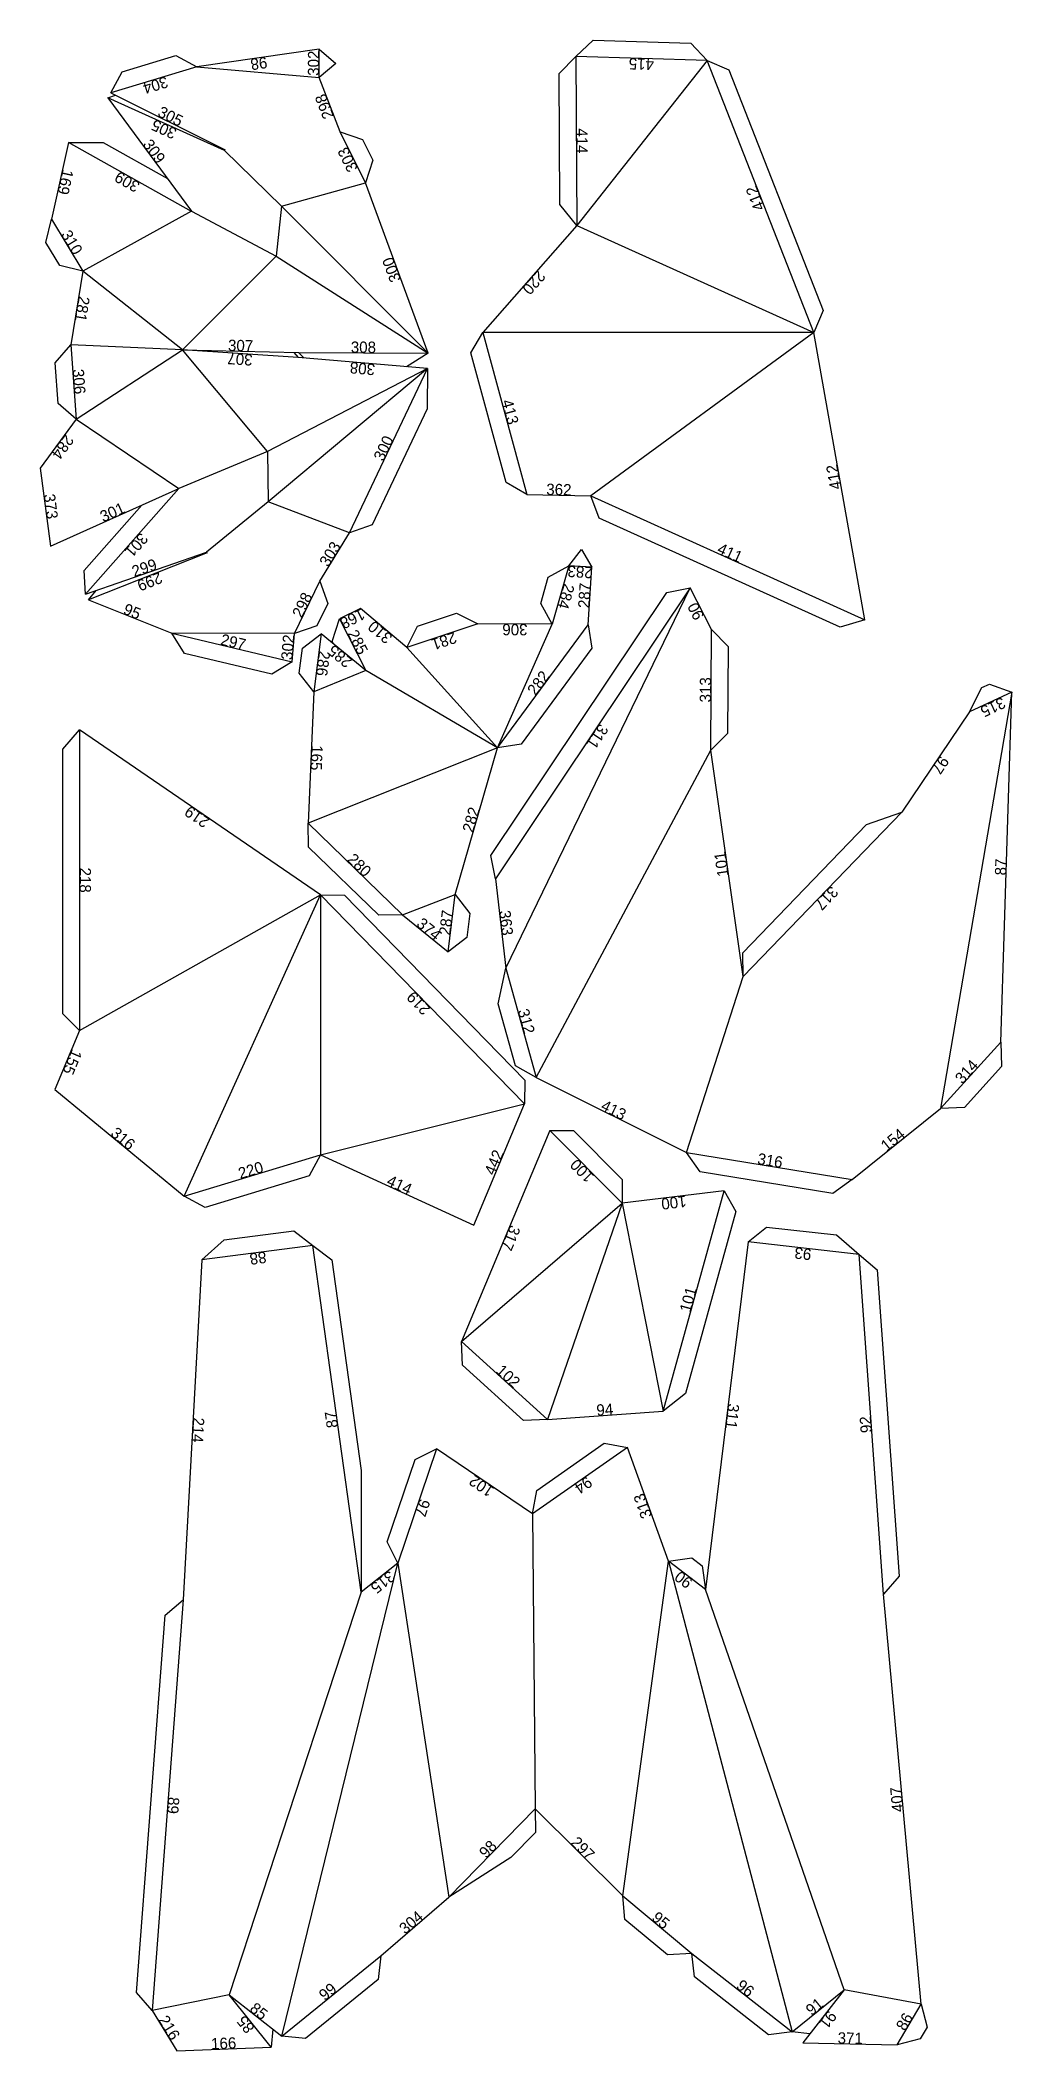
# Model space of a CAD drawing. Extents: x 604 to 893, y 2 to 601.
import ezdxf
from ezdxf.enums import TextEntityAlignment as Align

# ---------------------------------------------------------------- set-up
doc = ezdxf.new("R2010")
doc.units = 0

msp = doc.modelspace()

# ---------------------------------------------------------------- linework, layer by layer
at = {"layer": 'CutLine', "color": 8, "linetype": 'CONTINUOUS'}
for p, q in [((763.139325, 595.675995), (768.286198, 600.524675)), ((768.286198, 600.524675), (797.38508, 599.656579)), ((797.38508, 599.656579), (802.23376, 594.509706)), ((628.118871, 591.115551), (644.136893, 595.971068)), ((644.136893, 595.971068), (650.372351, 592.636543)), ((686.787694, 597.874779), (650.372351, 592.636543)), ((691.762642, 593.640185), (686.737767, 589.464957)), ((686.787694, 597.874779), (691.762642, 593.640185)), ((758.165951, 590.64951), (763.139325, 595.675995)), ((802.23376, 594.509706), (808.713079, 591.678023)), ((624.784346, 584.880092), (628.118871, 591.115551)), ((692.996283, 573.277708), (686.737767, 589.464957)), ((758.373148, 551.638432), (758.165951, 590.64951)), ((808.713079, 591.678023), (836.765213, 520.071808)), ((623.887829, 583.377866), (626.191411, 584.177014)), ((623.887829, 583.377866), (648.725637, 549.613496)), ((624.784346, 584.880092), (658.789391, 567.888541)), ((612.167515, 570.095324), (607.063425, 547.236281)), ((612.167515, 570.095324), (622.481381, 570.042084)), ((622.481381, 570.042084), (641.580027, 559.327197)), ((692.996283, 573.277708), (699.696269, 571.017135)), ((699.696269, 571.017135), (702.76439, 564.824407)), ((658.492731, 568.036775), (658.615902, 567.711134)), ((702.76439, 564.824407), (700.503817, 558.124421)), ((719.233442, 507.421764), (700.503817, 558.124421)), ((763.406294, 545.410953), (758.373148, 551.638432)), ((605.379427, 540.368665), (607.063425, 547.236281)), ((648.696964, 549.652474), (648.714065, 549.591663)), ((763.406294, 545.410953), (735.45486, 513.592489)), ((609.566145, 533.461676), (605.379427, 540.368665)), ((616.433761, 531.777678), (609.566145, 533.461676)), ((616.433761, 531.777678), (612.822441, 509.884206)), ((836.765213, 520.071808), (833.933531, 513.592489)), ((608.204499, 504.529338), (612.822441, 509.884206)), ((731.938855, 507.457531), (735.45486, 513.592489)), ((849.126142, 428.025813), (833.933531, 513.592489)), ((609.10276, 492.373164), (608.204499, 504.529338)), ((646.085969, 508.391033), (680.597614, 507.570042)), ((679.230441, 507.602565), (680.532368, 506.116552)), ((719.026089, 502.802546), (680.532368, 506.116552)), ((682.180824, 505.974633), (680.597614, 507.570042)), ((719.233442, 507.421764), (712.720172, 503.345436)), ((719.026089, 502.802546), (718.87586, 490.835922)), ((742.407706, 468.879324), (731.938855, 507.457531)), ((614.457628, 487.755222), (609.10276, 492.373164)), ((718.87586, 490.835922), (702.490908, 456.352232)), ((614.457628, 487.755222), (603.739922, 473.198356)), ((603.739922, 473.198356), (606.775362, 449.973936)), ((606.775362, 449.973936), (645.012006, 467.120639)), ((644.850542, 467.048232), (645.021804, 467.097315)), ((748.542664, 465.363319), (742.407706, 468.879324)), ((616.825043, 442.750835), (634.005361, 462.184858)), ((748.542664, 465.363319), (767.573111, 464.906301)), ((770.068656, 458.290241), (767.573111, 464.906301)), ((702.490908, 456.352232), (695.828945, 453.981948)), ((841.782222, 425.859425), (770.068656, 458.290241)), ((686.993904, 439.562266), (695.828945, 453.981948)), ((761.068853, 444.150951), (764.803154, 448.939226)), ((764.803154, 448.939226), (767.948201, 443.744876)), ((617.259463, 435.693125), (616.825043, 442.750835)), ((617.259463, 435.693125), (653.250961, 448.186349)), ((653.091295, 448.130926), (653.407449, 447.994623)), ((754.890904, 440.711046), (761.068853, 444.150951)), ((766.812988, 426.595537), (767.948201, 443.744876)), ((618.082025, 433.952887), (620.400938, 436.783581)), ((686.993904, 439.562266), (689.311456, 432.881776)), ((752.679433, 432.942875), (754.890904, 440.711046)), ((790.221466, 436.153293), (797.157751, 437.52732)), ((803.497147, 425.184438), (797.157751, 437.52732)), ((618.082025, 433.952887), (642.918719, 424.051008)), ((689.311456, 432.881776), (686.102515, 426.263715)), ((699.012255, 431.399943), (692.849799, 428.315392)), ((712.884582, 419.809854), (699.012255, 431.399943)), ((737.832307, 357.881066), (790.221466, 436.153293)), ((756.119338, 426.764925), (752.679433, 432.942875)), ((686.102515, 426.263715), (679.422025, 423.946162)), ((690.664582, 421.590452), (692.849799, 428.315392)), ((712.884582, 419.809854), (716.042302, 426.136686)), ((716.042302, 426.136686), (727.603323, 429.999616)), ((727.603323, 429.999616), (733.930155, 426.841895)), ((756.119338, 426.764925), (733.930155, 426.841895)), ((766.812988, 426.595537), (767.877363, 419.605036)), ((803.497147, 425.184438), (808.467103, 420.154573)), ((849.126142, 428.025813), (841.782222, 425.859425)), ((646.630726, 418.032619), (642.918719, 424.051008)), ((678.717007, 415.565795), (679.422025, 423.946162)), ((680.821211, 412.207411), (681.771314, 419.587066)), ((681.771314, 419.587066), (687.368845, 423.907673)), ((700.652163, 413.001618), (687.368845, 423.907673)), ((691.005038, 420.922235), (690.664582, 421.590452)), ((767.877363, 419.605036), (746.853089, 391.028535)), ((808.467103, 420.154573), (808.311627, 394.203001)), ((672.698618, 411.853787), (646.630726, 418.032619)), ((678.717007, 415.565795), (672.698618, 411.853787)), ((685.141818, 406.60988), (680.821211, 412.207411)), ((880.308756, 400.636943), (884.001596, 407.88572)), ((884.001596, 407.88572), (886.22819, 408.927789)), ((886.22819, 408.927789), (892.876193, 406.518628)), ((685.141818, 406.60988), (683.52348, 367.502485)), ((889.660002, 302.381416), (892.876193, 406.518628)), ((610.480253, 389.535318), (615.480253, 395.334144)), ((687.185096, 346.233361), (615.480253, 395.334144)), ((880.308756, 400.636943), (860.167324, 370.856552)), ((610.480253, 310.829578), (610.480253, 389.535318)), ((727.257746, 346.268624), (739.862587, 389.964159)), ((746.853089, 391.028535), (739.862587, 389.964159)), ((808.311627, 394.203001), (803.281762, 389.233045)), ((812.933981, 321.877463), (803.281762, 389.233045)), ((683.627479, 360.432182), (683.52348, 367.502485)), ((812.805699, 328.947367), (849.648089, 367.151452)), ((849.648089, 367.151452), (860.167324, 370.856552)), ((704.534016, 340.131769), (683.627479, 360.432182)), ((739.206335, 350.944781), (737.832307, 357.881066)), ((739.206335, 350.944781), (742.307005, 324.408273)), ((687.185096, 346.233361), (694.255595, 346.143665)), ((694.255595, 346.143665), (747.941432, 291.07822)), ((727.257746, 346.268624), (731.597523, 340.685942)), ((711.604319, 340.235768), (704.534016, 340.131769)), ((711.604319, 340.235768), (725.121583, 329.215021)), ((731.597523, 340.685942), (730.704264, 333.554798)), ((730.704264, 333.554798), (725.121583, 329.215021)), ((740.048729, 313.802895), (742.307005, 324.408273)), ((812.933981, 321.877463), (812.805699, 328.947367)), ((745.151141, 295.327335), (740.048729, 313.802895)), ((615.480253, 305.829578), (608.055146, 288.301471)), ((615.480253, 305.829578), (610.480253, 310.829578)), ((889.660002, 302.381416), (889.840787, 295.141129)), ((751.301751, 291.838781), (745.151141, 295.327335)), ((889.840787, 295.141129), (878.766506, 282.940178)), ((608.055146, 288.301471), (646.606815, 256.503479)), ((747.941432, 291.07822), (747.851736, 284.007721)), ((751.301751, 291.838781), (796.031149, 269.553711)), ((732.805494, 247.905842), (747.851736, 284.007721)), ((845.344606, 261.458877), (871.703708, 282.598294)), ((878.766506, 282.940178), (871.703708, 282.598294)), ((755.368223, 276.110322), (729.115442, 213.335078)), ((755.368223, 276.110322), (762.439255, 276.087843)), ((762.439255, 276.087843), (776.949189, 261.485355)), ((800.155203, 263.809829), (796.031149, 269.553711)), ((687.115975, 268.860879), (683.792434, 262.619559)), ((687.115975, 268.860879), (732.805494, 247.905842)), ((839.600724, 257.334823), (800.155203, 263.809829)), ((683.792434, 262.619559), (652.848135, 253.179939)), ((776.949189, 261.485355), (776.926709, 254.414323)), ((807.286068, 258.128358), (776.926709, 254.414323)), ((807.286068, 258.128358), (810.766668, 251.973244)), ((845.344606, 261.458877), (839.600724, 257.334823)), ((652.848135, 253.179939), (646.606815, 256.503479)), ((810.766668, 251.973244), (795.729721, 197.798287)), ((658.510742, 243.513374), (679.255425, 246.200664)), ((679.255425, 246.200664), (684.856332, 241.884435)), ((814.392256, 242.946953), (819.921608, 247.354476)), ((819.921608, 247.354476), (840.70758, 245.007835)), ((651.865693, 237.610789), (658.510742, 243.513374)), ((684.856332, 241.884435), (690.498658, 237.622492)), ((814.392256, 242.946953), (801.705089, 139.535451)), ((840.70758, 245.007835), (847.448559, 239.215046)), ((651.865693, 237.610789), (646.238506, 136.450648)), ((690.498658, 237.622492), (699.233279, 174.951445)), ((847.448559, 239.215046), (852.795171, 234.587548)), ((852.795171, 234.587548), (859.361873, 143.507434)), ((729.454992, 206.272167), (729.115442, 213.335078)), ((747.599326, 189.792393), (729.454992, 206.272167)), ((795.729721, 197.798287), (789.087692, 192.563437)), ((754.662236, 190.131943), (789.087692, 192.563437)), ((754.662236, 190.131943), (747.599326, 189.792393)), ((715.341533, 178.211449), (721.68333, 181.339005)), ((750.283668, 162.024637), (721.68333, 181.339005)), ((751.514969, 168.987675), (771.600292, 183.03686)), ((771.600292, 183.03686), (778.56333, 181.805559)), ((790.676119, 147.955458), (778.56333, 181.805559)), ((699.233279, 174.951445), (699.238109, 138.694962)), ((706.999921, 153.636548), (715.341533, 178.211449)), ((750.283668, 162.024637), (751.514969, 168.987675)), ((710.127476, 147.29475), (706.999921, 153.636548)), ((710.127476, 147.29475), (699.238109, 138.694962)), ((790.676119, 147.955458), (797.684412, 148.895578)), ((797.684412, 148.895578), (800.764969, 146.543744)), ((800.764969, 146.543744), (801.705089, 139.535451)), ((859.361873, 143.507434), (854.734375, 138.160821)), ((865.9282, 16.142433), (854.734375, 138.160821)), ((632.436849, 19.626012), (640.877552, 131.839773)), ((640.877552, 131.839773), (646.238506, 136.450648)), ((751.003543, 74.261145), (751.096058, 67.190683)), ((751.003543, 74.261145), (777.104372, 48.333111)), ((751.096058, 67.190683), (743.823387, 59.725166)), ((743.823387, 59.725166), (725.331558, 47.908432)), ((705.067552, 30.464849), (725.331558, 47.908432)), ((777.747392, 41.291341), (777.104372, 48.333111)), ((790.391157, 30.763494), (777.747392, 41.291341)), ((705.067552, 30.464849), (704.334497, 23.431882)), ((797.65179, 31.224277), (790.391157, 30.763494)), ((798.500111, 24.204281), (797.65179, 31.224277)), ((820.461575, 6.978363), (798.500111, 24.204281)), ((637.047723, 14.265058), (632.436849, 19.626012)), ((659.939729, 18.840427), (675.625587, 6.58109)), ((704.334497, 23.431882), (682.658555, 5.848035)), ((842.964223, 20.341676), (830.733876, 4.633202)), ((637.047723, 14.265058), (644.367969, 2.235544)), ((865.9282, 16.142433), (867.712796, 9.300268)), ((672.997804, 8.634843), (672.426104, 3.334688)), ((682.658555, 5.848035), (675.625587, 6.58109)), ((827.481571, 7.826684), (820.461575, 6.978363)), ((832.782773, 7.264774), (827.481571, 7.826684)), ((867.712796, 9.300268), (865.648431, 5.779055)), ((644.367969, 2.235544), (672.426104, 3.334688)), ((830.733876, 4.633202), (858.806266, 3.994459)), ((865.648431, 5.779055), (858.806266, 3.994459))]:
    msp.add_line(p, q, dxfattribs=at)
at = {"layer": 'MountainLine', "color": 5, "linetype": 'CONTINUOUS'}
for p, q in [((650.372351, 592.636543), (624.784346, 584.880092)), ((650.372351, 592.636543), (686.737767, 589.464957)), ((802.23376, 594.509706), (763.139325, 595.675995)), ((802.23376, 594.509706), (763.406294, 545.410953)), ((607.063425, 547.236281), (616.433761, 531.777678)), ((646.085969, 508.391033), (673.990733, 536.222523)), ((612.822441, 509.884206), (614.457628, 487.755222)), ((646.085969, 508.391033), (612.822441, 509.884206)), ((735.45486, 513.592489), (748.542664, 465.363319)), ((671.384859, 478.171273), (646.085969, 508.391033)), ((767.573111, 464.906301), (849.126142, 428.025813)), ((761.068853, 444.150951), (756.119338, 426.764925)), ((767.948201, 443.744876), (761.068853, 444.150951)), ((797.157751, 437.52732), (739.206335, 350.944781)), ((733.930155, 426.841895), (712.884582, 419.809854)), ((679.422025, 423.946162), (642.918719, 424.051008)), ((642.918719, 424.051008), (678.717007, 415.565795)), ((687.368845, 423.907673), (685.141818, 406.60988)), ((892.876193, 406.518628), (880.308756, 400.636943)), ((615.480253, 395.334144), (615.480253, 305.829578)), ((751.301751, 291.838781), (803.281762, 389.233045)), ((683.52348, 367.502485), (711.604319, 340.235768)), ((860.167324, 370.856552), (812.933981, 321.877463)), ((742.307005, 324.408273), (751.301751, 291.838781)), ((871.703708, 282.598294), (889.660002, 302.381416)), ((687.115975, 268.860879), (747.851736, 284.007721)), ((796.031149, 269.553711), (845.344606, 261.458877)), ((646.606815, 256.503479), (687.115975, 268.860879)), ((789.087692, 192.563437), (807.286068, 258.128358)), ((699.238109, 138.694962), (684.856332, 241.884435)), ((729.115442, 213.335078), (754.662236, 190.131943)), ((778.56333, 181.805559), (750.283668, 162.024637)), ((710.127476, 147.29475), (725.331558, 47.908432)), ((777.104372, 48.333111), (790.676119, 147.955458)), ((801.705089, 139.535451), (790.676119, 147.955458)), ((699.238109, 138.694962), (659.939729, 18.840427)), ((842.964223, 20.341676), (801.705089, 139.535451)), ((725.331558, 47.908432), (751.003543, 74.261145)), ((777.104372, 48.333111), (797.65179, 31.224277)), ((675.625587, 6.58109), (705.067552, 30.464849)), ((797.65179, 31.224277), (827.481571, 7.826684)), ((659.939729, 18.840427), (637.047723, 14.265058)), ((672.426104, 3.334688), (659.939729, 18.840427)), ((827.481571, 7.826684), (842.964223, 20.341676)), ((865.9282, 16.142433), (842.964223, 20.341676))]:
    msp.add_line(p, q, dxfattribs=at)
at = {"layer": 'ValleyLine', "color": 1, "linetype": 'CONTINUOUS'}
for p, q in [((686.737767, 589.464957), (686.787694, 597.874779)), ((763.139325, 595.675995), (763.406294, 545.410953)), ((833.933531, 513.592489), (802.23376, 594.509706)), ((658.615902, 567.711134), (623.887829, 583.377866)), ((648.714065, 549.591663), (612.167515, 570.095324)), ((700.503817, 558.124421), (692.996283, 573.277708)), ((658.615902, 567.711134), (675.565796, 551.135465)), ((675.565796, 551.135465), (700.503817, 558.124421)), ((675.565796, 551.135465), (673.990733, 536.222523)), ((675.565796, 551.135465), (719.233442, 507.421764)), ((648.725637, 549.613496), (616.433761, 531.777678)), ((648.725637, 549.613496), (673.990733, 536.222523)), ((763.406294, 545.410953), (833.933531, 513.592489)), ((673.990733, 536.222523), (719.233442, 507.421764)), ((646.085969, 508.391033), (616.433761, 531.777678)), ((833.933531, 513.592489), (735.45486, 513.592489)), ((833.933531, 513.592489), (767.573111, 464.906301)), ((614.457628, 487.755222), (646.085969, 508.391033)), ((680.532368, 506.116552), (646.085969, 508.391033)), ((719.026089, 502.802546), (671.384859, 478.171273)), ((719.026089, 502.802546), (671.617419, 463.177189)), ((680.597614, 507.570042), (719.233442, 507.421764)), ((695.828945, 453.981948), (719.026089, 502.802546)), ((614.457628, 487.755222), (645.021804, 467.097315)), ((671.384859, 478.171273), (645.021804, 467.097315)), ((671.384859, 478.171273), (671.617419, 463.177189)), ((645.021804, 467.097315), (617.259463, 435.693125)), ((671.617419, 463.177189), (653.250961, 448.186349)), ((695.828945, 453.981948), (671.617419, 463.177189)), ((653.407449, 447.994623), (618.082025, 433.952887)), ((679.422025, 423.946162), (686.993904, 439.562266)), ((742.307005, 324.408273), (797.157751, 437.52732)), ((692.849799, 428.315392), (700.652163, 413.001618)), ((739.862587, 389.964159), (756.119338, 426.764925)), ((739.862587, 389.964159), (766.812988, 426.595537)), ((803.281762, 389.233045), (803.497147, 425.184438)), ((712.884582, 419.809854), (739.862587, 389.964159)), ((700.652163, 413.001618), (685.141818, 406.60988)), ((739.862587, 389.964159), (700.652163, 413.001618)), ((892.876193, 406.518628), (871.703708, 282.598294)), ((739.862587, 389.964159), (683.52348, 367.502485)), ((615.480253, 305.829578), (687.185096, 346.233361)), ((646.606815, 256.503479), (687.185096, 346.233361)), ((687.185096, 346.233361), (687.115975, 268.860879)), ((747.851736, 284.007721), (687.185096, 346.233361)), ((711.604319, 340.235768), (727.257746, 346.268624)), ((725.121583, 329.215021), (727.257746, 346.268624)), ((796.031149, 269.553711), (812.933981, 321.877463)), ((776.926709, 254.414323), (755.368223, 276.110322)), ((729.115442, 213.335078), (776.926709, 254.414323)), ((776.926709, 254.414323), (754.662236, 190.131943)), ((776.926709, 254.414323), (789.087692, 192.563437)), ((684.856332, 241.884435), (651.865693, 237.610789)), ((847.448559, 239.215046), (814.392256, 242.946953)), ((854.734375, 138.160821), (847.448559, 239.215046)), ((721.68333, 181.339005), (710.127476, 147.29475)), ((750.283668, 162.024637), (751.003543, 74.261145)), ((675.625587, 6.58109), (710.127476, 147.29475)), ((790.676119, 147.955458), (827.481571, 7.826684)), ((646.238506, 136.450648), (637.047723, 14.265058)), ((858.806266, 3.994459), (865.9282, 16.142433))]:
    msp.add_line(p, q, dxfattribs=at)

# ---------------------------------------------------------------- texts
at = {"layer": 'Edge ID'}
for s, rotation, p in [('98', 188.185673, (668.580022, 595.255661)), ('302', 89.659853, (686.76273, 593.669868)), ('415', 178.291223, (782.686542, 595.092851)), ('304', 196.863546, (637.578349, 588.758318)), ('305', -26.550261, (641.786869, 576.384316)), ('298', 111.138122, (689.867025, 581.371332)), ('305', 155.718633, (641.251865, 575.5445)), ('309', -53.660988, (636.306733, 566.495681)), ('303', 116.355624, (696.75005, 565.701064)), ('414', -89.695692, (763.27281, 570.543474)), ('169', 257.413159, (609.61547, 558.665802)), ('309', 150.706327, (630.44079, 559.843493)), ('412', 111.393039, (818.083645, 554.051097)), ('310', -58.777571, (611.748593, 539.50698)), ('300', 110.274293, (709.86863, 532.773092)), ('220', 228.701798, (749.430577, 529.501721)), ('281', 260.633425, (614.628101, 520.830942)), ('307', -1.362741, (663.341792, 507.980537)), ('308', -0.219891, (699.915528, 507.495903)), ('307', 176.222268, (663.309169, 507.253792)), ('308', 175.079419, (699.779229, 504.459549)), ('306', -85.773897, (613.640034, 498.819714)), ('413', -74.81745, (741.998762, 489.477904)), ('284', 233.637098, (609.098775, 480.476789)), ('300', 64.585234, (707.427517, 478.392247)), ('412', 100.068107, (841.529836, 470.809151)), ('362', -1.3757, (758.057887, 465.13481)), ('373', -82.553632, (605.257642, 461.586146)), ('301', 24.1532, (625.893684, 458.547287)), ('301', 228.522255, (631.140633, 451.39522)), ('303', 58.503904, (691.411424, 446.772107)), ('411', -24.333771, (808.349626, 446.466057)), ('299', 19.142705, (635.255212, 441.939737)), ('283', 176.621862, (764.508527, 443.947914)), ('299', 201.677653, (635.744737, 440.973755)), ('284', 254.109219, (758.594096, 435.457938)), ('287', 86.212791, (767.380594, 435.170207)), ('95', -21.736153, (630.500372, 429.001947)), ('298', 64.132353, (683.207964, 431.754214)), ('168', 206.589758, (695.931027, 429.857667)), ('90', 117.18537, (800.327449, 431.355879)), ('285', -63.00117, (696.750981, 420.658505)), ('310', 140.121829, (705.948418, 425.604899)), ('306', 179.801253, (745.024747, 426.80341)), ('297', -13.334641, (660.817863, 419.808401)), ('302', 85.19118, (679.069516, 419.755979)), ('285', 140.612842, (694.010504, 418.454645)), ('281', 198.476225, (723.407368, 423.325875)), ('286', 262.663735, (686.255331, 415.258776)), ('282', 53.657376, (753.337788, 408.279848)), ('313', 89.656745, (803.389455, 407.208742)), ('315', 205.080058, (886.592475, 403.577786)), ('311', 236.204818, (768.182043, 394.236051)), ('165', 267.630345, (684.332649, 387.056183)), ('97', 235.928252, (870.23804, 385.746747)), ('219', 145.598122, (651.332674, 370.783752)), ('282', 73.908748, (733.560167, 368.116391)), ('101', 98.155104, (808.107871, 355.555254)), ('218', -90, (615.480253, 350.581861)), ('280', -44.157282, (697.5639, 353.869126)), ('87', 88.23103, (891.268098, 354.450022)), ('317', 226.039501, (836.550652, 346.367007)), ('287', 82.860221, (726.189664, 337.741822)), ('363', -83.335469, (740.75667, 337.676527)), ('374', -39.190672, (718.362951, 334.725394)), ('219', 134.27319, (717.518416, 315.120541)), ('312', -74.561397, (746.804378, 308.123527)), ('155', 247.04193, (611.767699, 297.065525)), ('314', 47.771316, (880.681855, 292.489855)), ('413', -26.483393, (773.66645, 280.696246)), ('316', -39.516321, (627.33098, 272.402475)), ('154', 38.728843, (858.524157, 272.028585)), ('442', 67.375006, (740.328615, 265.956781)), ('316', -9.322002, (820.687877, 265.506294)), ('220', 16.964431, (666.861395, 262.682179)), ('100', 134.817849, (766.147466, 265.262323)), ('414', -24.638079, (709.960734, 258.383361)), ('100', 186.974665, (792.106389, 256.271341)), ('317', 247.305184, (742.241832, 244.7227)), ('88', 187.381058, (668.361012, 239.747612)), ('93', 173.558839, (830.920407, 241.080999)), ('101', 74.487331, (798.18688, 225.345897)), ('102', -42.247616, (741.888839, 201.733511)), ('87', 97.934346, (692.04722, 190.289698)), ('94', 4.04013, (771.874964, 191.34769)), ('311', 263.005551, (808.048672, 191.241202)), ('214', 266.816117, (649.0521, 187.030718)), ('92', 94.12378, (851.091467, 188.687934)), ('102', 145.968073, (735.983499, 171.681821)), ('94', 214.971836, (764.423499, 171.915098)), ('313', 109.689045, (784.619724, 164.880509)), ('97', 251.250926, (715.905403, 164.316878)), ('315', 218.299625, (704.682792, 142.994856)), ('90', 142.640273, (796.190604, 143.745455)), ('407', 95.241577, (860.331288, 77.151627)), ('89', 265.69832, (641.643115, 75.357853)), ('297', -44.809713, (764.053958, 61.297128)), ('98', 45.749657, (738.167551, 61.084788)), ('304', 40.722398, (715.199555, 39.186641)), ('95', -39.782501, (787.378081, 39.778694)), ('99', 39.049478, (690.34657, 18.52297)), ('96', -38.109581, (812.56668, 19.525481)), ('216', -58.678492, (640.707846, 8.250301)), ('85', 128.843607, (666.182917, 11.087557)), ('85', -38.009526, (667.782658, 12.710758)), ('91', 38.949423, (835.222897, 14.08418)), ('91', 232.09629, (836.849049, 12.487439)), ('86', 59.618389, (862.367233, 10.068446)), ('166', 2.243348, (658.397037, 2.785116)), ('371', -1.303451, (844.770071, 4.313831))]:
    msp.add_text(s, height=3.36, rotation=rotation, dxfattribs=at).set_placement(p, align=Align.CENTER)

doc.saveas('drawing.dxf')
